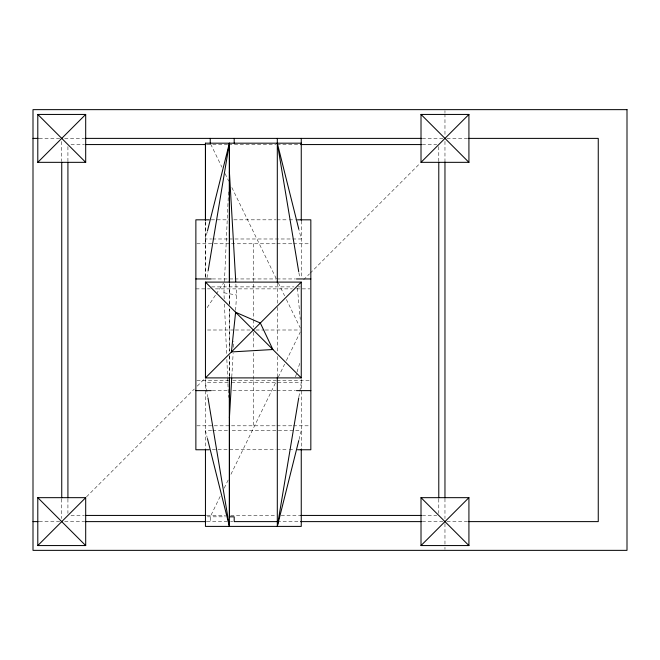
<?xml version="1.0" encoding="UTF-8"?>
<svg xmlns="http://www.w3.org/2000/svg" width="660" height="660" viewBox="0 0 660 660"><rect width="100%" height="100%" fill="white"/><g stroke="black" fill="none" stroke-linecap="round" stroke-linejoin="round"><path stroke-width="0.49" stroke-dasharray="3.3 2.47" d="M205.45 277.646L205.45 221.191M229.399 376.835L229.399 355.22M229.399 351.103L229.399 308.897M229.399 304.78L229.399 283.165M224.218 298.922L223.946 292.768L228.525 191.326M231.775 376.992L233.137 353.43M233.5 347.292L233.854 341.146M235.628 310.414L236.519 295.053L235.81 282.736M206.968 277.777L207.982 271.705M298.897 396.866L301.257 382.693L232.237 382.693M207.199 231.998L205.45 238.986L211.629 238.986M299.013 439.577L301.257 430.601L229.144 430.601M295.498 376.926L296.711 373.007M297.016 372.025L300.349 361.259M220.151 496.477L210.243 516.821L210.243 521.615M224.21 488.153L228.715 478.904M230.967 474.276L276.474 380.87M278.281 377.165L284.584 364.221M286.39 360.517L300.358 331.848M207.149 307.642L215.655 294.871M216.224 294.022L223.591 282.95M86.509 496.84L194.337 389.012M197.257 386.1L204.542 378.815M303.625 279.733L309.457 273.9M310.183 273.174L420.197 163.16M39.13 138.386L59.689 138.386M64.672 138.386L84.406 138.386M422.284 138.386L444.964 138.386M446.96 138.386L467.923 138.386M71.016 144.565L84.406 144.565M206.993 144.565L227.601 144.565M228.632 144.565L276.02 144.565M277.051 144.565L300.745 144.565M422.309 144.565L436.73 144.565M211.266 219.821L228.723 219.821M233.854 219.821L275.938 219.821M276.961 219.821L288.255 219.821M289.286 219.821L295.441 219.821M212.66 238.986L228.112 238.986M229.144 238.986L301.257 238.986L298.765 229.003M196.894 243.771L275.938 243.771M276.961 243.771L292.363 243.771M293.387 243.771L309.812 243.771M212.297 278.949L233.854 278.949M234.877 278.949L275.938 278.949M276.961 278.949L295.441 278.949M211.629 286.885L294.046 286.885M298.171 286.885L300.226 286.885M195.871 288.874L210.243 288.874M215.374 288.874L292.363 288.874M296.464 288.874L309.812 288.874M207.512 330L234.3 330M235.323 330L250.784 330M255.931 330L264.173 330M265.204 330L300.226 330M196.894 380.713L228.723 380.713M232.823 380.713L275.938 380.713M276.961 380.713L309.812 380.713M228.112 382.693L205.45 382.693L207.809 396.866M212.297 390.629L228.723 390.629M232.823 390.629L275.938 390.629M276.961 390.629L295.441 390.629M196.894 425.807L275.938 425.807M276.961 425.807L292.363 425.807M293.387 425.807L309.812 425.807M211.629 430.601L205.45 430.601L207.199 437.58M212.66 430.601L228.112 430.601M212.297 449.757L275.938 449.757M276.961 449.757L288.255 449.757M289.286 449.757L294.418 449.757M71.016 515.435L84.406 515.435M206.993 515.435L225.538 515.435M230.695 515.435L276.02 515.435M281.168 515.435L300.745 515.435M422.309 515.435L436.73 515.435M207.364 516.821L225.415 516.821M39.13 521.615L59.689 521.615M64.672 521.615L84.406 521.615M206.803 521.615L227.205 521.615M230.522 521.615L232.749 521.615M277.307 521.615L300.745 521.615M422.284 521.615L442.909 521.615M446.96 521.615L467.923 521.615M223.946 292.768L236.519 295.053M210.688 144.103L221.958 167.227M225.109 173.695L228.715 181.096M231.866 187.572L276.474 279.13M278.281 282.835L284.584 295.779M286.39 299.483L300.358 328.152M298.897 272.72L299.739 277.777M297.429 288.148L300.259 319.39M224.441 304.054L226.627 354.337M226.85 359.469L227.617 376.909M227.659 377.941L228.508 397.435M444.964 110.674L444.964 112.728M444.964 113.751L444.964 136.331M444.964 141.38L444.964 162.335M444.964 498.663L444.964 518.62M444.964 523.578L444.964 546.232M444.964 547.264L444.964 549.326M438.784 146.627L438.784 161.048M438.784 498.952L438.784 513.373M301.257 220.803L301.257 278.495M301.257 379.45L301.257 449.138M277.307 282.612L277.307 303.889M277.307 307.337L277.307 352.663M277.307 356.425L277.307 377.388M253.358 243.771L253.358 318.846M253.358 319.877L253.358 327.079M253.358 332.219L253.358 348.678M253.358 352.786L253.358 425.807M229.399 283.28L229.399 304.912M229.399 309.037L229.399 351.277M229.399 355.393L229.399 377.025M205.45 221.471L205.45 277.712M205.45 379.269L205.45 448.107M67.922 146.627L67.922 161.048M67.922 498.952L67.922 513.373M61.743 141.479L61.743 161.048M61.743 498.952L61.743 518.521"/><path stroke-width="0.99" d="M205.45 220.168L205.45 143.179L301.257 143.179M229.399 377.866L229.399 516.821L234.193 516.821L234.193 521.615L277.307 521.615M229.399 282.134L229.399 143.179L207.446 231M229.399 417.962L231.718 378.015M208.148 270.691L229.399 143.179L229.399 282.249M277.307 377.388L277.307 526.399L298.724 397.873M277.307 526.399L298.765 440.575M37.793 162.335L85.693 114.436L37.793 114.436L37.793 162.335L85.693 162.335L85.693 114.436M37.793 545.564L85.693 497.665L37.793 497.665L37.793 545.564L85.693 545.564L85.693 497.665M205.45 377.899L301.257 282.101L205.45 282.101L205.45 377.899L301.257 377.899L301.257 282.101M421.014 162.335L468.922 114.436L421.014 114.436L421.014 162.335L468.922 162.335L468.922 114.436M421.014 545.564L468.922 497.665L468.922 545.564L421.014 545.564L421.014 497.665L468.922 497.665M33 138.386L38.131 138.386M85.148 138.386L421.27 138.386M468.633 138.386L598.257 138.386L598.257 521.615L468.633 521.615M85.437 144.565L205.969 144.565M300.745 144.565L421.278 144.565M209.212 219.821L195.871 219.821L195.871 449.757L209.212 449.757M297.495 219.821L310.835 219.821L310.835 449.757L297.495 449.757M195.871 278.949L211.266 278.949M296.464 278.949L310.835 278.949M195.871 390.629L211.266 390.629M296.464 390.629L310.835 390.629M85.437 515.435L205.969 515.435M300.745 515.435L421.278 515.435M33 521.615L38.131 521.615M85.148 521.615L205.969 521.615M300.63 521.615L421.27 521.615M421.014 114.436L468.922 162.335M37.793 114.436L85.693 162.335M205.45 282.101L301.257 377.899M421.014 497.665L468.922 545.564M37.793 497.665L85.693 545.564M298.765 229.003L277.307 143.179L298.724 271.705M207.446 438.578L229.399 526.399L229.399 378.056M207.982 397.873L229.399 526.399M229.399 171.864L235.752 281.704M444.964 162.079L444.964 497.92M438.784 162.079L438.784 497.92M301.257 138.386L301.257 220.44M301.257 449.138L301.257 526.399L205.45 526.399L205.45 449.072M277.307 138.386L277.307 282.612M234.193 138.386L234.193 143.179M210.243 138.386L210.243 143.179M205.45 143.179L205.45 220.44M67.922 162.079L67.922 497.92M61.743 162.079L61.743 497.92M235.612 312.254L231.421 351.937L272.877 349.519L260.337 323.021L235.612 312.254M627 109.642L33 109.642L33 550.357L627 550.357L627 109.642"/></g></svg>
